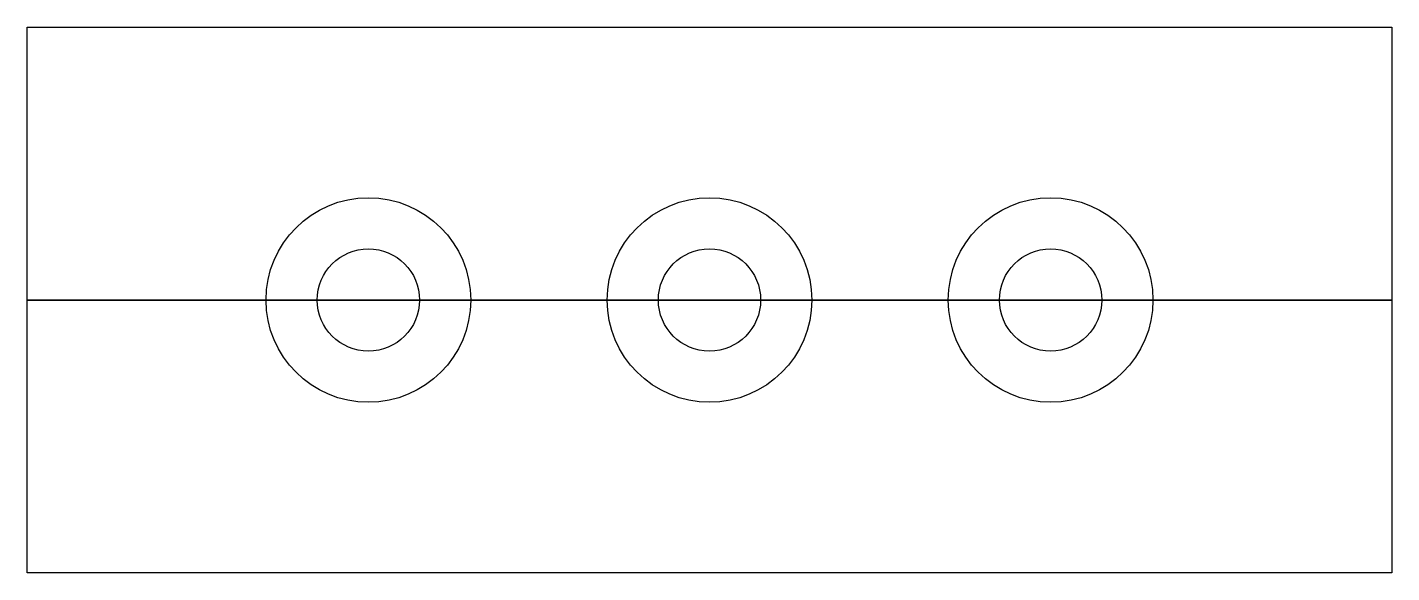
# Model space of a CAD drawing. Header units: millimetres. Extents: x 0 to 40, y 0 to 16.
import ezdxf

# ---------------------------------------------------------------- set-up
doc = ezdxf.new("R2010")
doc.units = ezdxf.units.MM
doc.layers.get('0').update_dxf_attribs({"linetype": 'CONTINUOUS'})

msp = doc.modelspace()

# ---------------------------------------------------------------- linework, layer by layer
msp.add_line((0, 0), (0, 8))
for points in [[(0, 16), (40, 16), (40, 0), (0, 0)], [(40, 8), (0, 8), (20, 8)]]:
    msp.add_lwpolyline(points, close=True)
for centre, radius in [((10, 8), 3), ((20, 8), 3), ((30, 8), 3), ((10, 8), 1.5), ((20, 8), 1.5), ((30, 8), 1.5)]:
    msp.add_circle(centre, radius)

doc.saveas('drawing.dxf')
